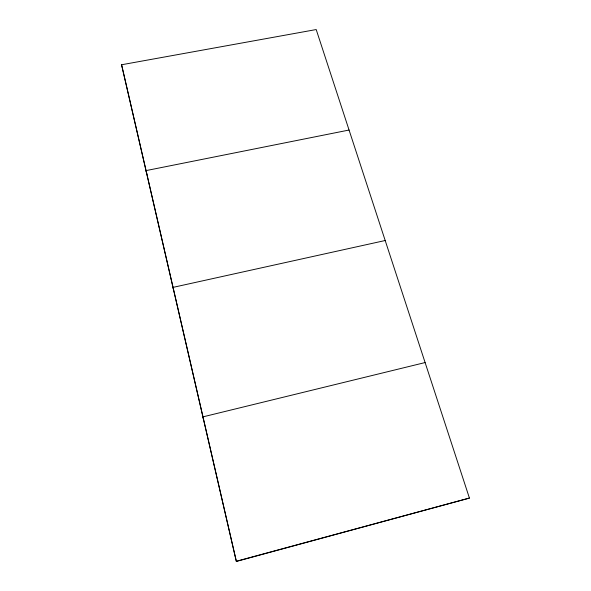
<?xml version="1.0" encoding="UTF-8"?>
<svg xmlns="http://www.w3.org/2000/svg" width="591" height="591" viewBox="0 0 591 591"><rect width="100%" height="100%" fill="white"/><g stroke="black" fill="none" stroke-linecap="round" stroke-linejoin="round"><path stroke-width="0.89" d="M236.363 561.45L121.576 64.759L316.2 29.55L469.424 498.073L236.363 561.45L121.576 64.759M236.474 561.214L469.424 498.073M425.106 362.556L203.06 416.84L203.289 418.517M385.192 240.515L173.097 287.359L173.599 290.203M349.059 130.035L146.073 170.6L146.797 174.367"/></g></svg>
